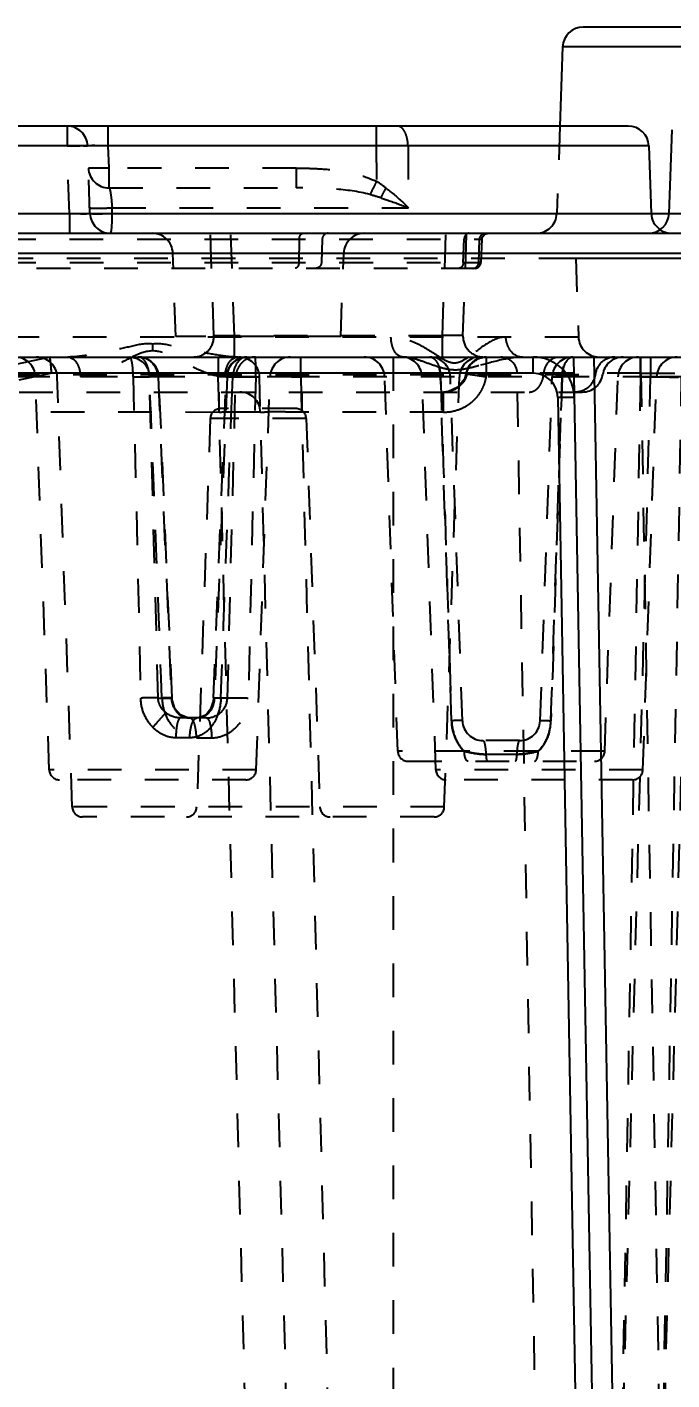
# Model space of a CAD drawing. Header units: millimetres. Extents: x -1265 to 1982, y -12197 to 1934.
# Drawn here: x 132.4 to 163.7, y -340.7 to -275.1 of the extents above; entities that cross this region are included whole.
import ezdxf

# ---------------------------------------------------------------- set-up
doc = ezdxf.new("R2010")
doc.units = ezdxf.units.MM
doc.header["$LTSCALE"] = 16.335
doc.header["$PDMODE"] = 3
doc.header["$PDSIZE"] = 0.3125
doc.linetypes.add('HIDDEN', pattern=[0.2, 0.1, -0.1])
doc.layers.get('0').update_dxf_attribs({"linetype": 'CONTINUOUS'})
doc.layers.get('Defpoints').update_dxf_attribs({"linetype": 'CONTINUOUS'})
doc.layers.add('DEFAULT_2', color=8, linetype='HIDDEN')
doc.styles.get("Standard").update_dxf_attribs({"font": 'txt', "width": 0.8})
doc.dimstyles.new('11', dxfattribs={"dimtxt": 8, "dimasz": 8, "dimexe": 0, "dimexo": 0, "dimgap": 0, "dimtad": 0, "dimdsep": 46, "dimtxsty": 'Standard', "dimcen": 0, "dimclrd": 4, "dimclre": 4, "dimclrt": 6, "dimazin": 0, "dimtp": 0.01, "dimtm": 0.01, "dimtfac": 1, "dimtofl": 0, "dimtmove": 0, "dimatfit": 3, "dimfxl": 0, "dimtolj": 1, "dimarcsym": 0})

# ---------------------------------------------------------------- blocks, each defined once
blk = doc.blocks.new('*D378')
at = {"color": 4, "lineweight": -2}
for p, q in [((158.225, -286.302), (209.296, -286.302)), ((209.296, -294.302), (209.296, -378.459)), ((209.296, -398.302), (209.296, -392.326)), ((158.225, -406.302), (209.296, -406.302))]:
    blk.add_line(p, q, dxfattribs=at)
at = {"color": 4}
for points in [[(207.963, -294.302), (210.63, -294.302), (209.296, -286.302)], [(207.963, -398.302), (210.63, -398.302), (209.296, -406.302)]]:
    blk.add_solid(points, dxfattribs=at)
at = {"layer": 'Defpoints', "color": 0}
for p in [(158.225, -286.302), (158.225, -406.302), (209.296, -406.302)]:
    blk.add_point(p, dxfattribs=at)
at = {"color": 6, "insert": (209.296, -385.393), "char_height": 8, "attachment_point": 5, "rotation": 90}
blk.add_mtext('\\A1;120', dxfattribs=at)

msp = doc.modelspace()

# ---------------------------------------------------------------- linework, layer by layer
at = {"color": 7, "linetype": 'Continuous'}
for p, q in [((169.369, -275.102), (159.394, -275.102)), ((158.393, -276.067), (158.26, -279.902)), ((169.336, -276.067), (158.393, -276.067)), ((161.57, -279.902), (115.484, -279.902)), ((163.554, -284.137), (163.695, -280.085)), ((162.571, -280.867), (114.483, -280.867)), ((162.571, -280.867), (162.686, -284.137)), ((103.362, -284.137), (179.301, -284.137)), ((-118.192, -285.102), (284.164, -285.102)), ((255.38, -286.076), (-112.194, -286.076)), ((-119.823, -291.102), (302.177, -291.102)), ((156.962, -291.888), (156.962, -291.102)), ((158.927, -291.102), (160.272, -368.137)), ((161.272, -368.137), (159.927, -291.102)), ((156.962, -291.888), (75.041, -291.888)), ((158.162, -293.067), (159.472, -368.137))]:
    msp.add_line(p, q, dxfattribs=at)
for centre, radius, start, end in [((159.393, -276.102), 1, 90, 178), ((161.572, -280.902), 1, 2, 90), ((162.554, -284.102), 1, 270, 358), ((163.685, -284.102), 1, 182, 234.59469), ((156.962, -293.102), 2, 6.06643, 89.99491), ((156.962, -293.088), 1.2, 0.99674, 89.99675)]:
    msp.add_arc(centre, radius, start, end, dxfattribs=at)
msp.add_open_spline([(158.961, -293.067), (158.961, -293.066), (158.954, -293.066), (158.945, -293.064), (158.925, -293.064), (158.886, -293.062), (158.819, -293.062), (158.719, -293.061), (158.595, -293.062), (158.407, -293.064), (158.26, -293.066), (158.162, -293.067)], degree=3, knots=[0, 0, 0, 0, 0.004999, 0.019229, 0.042669, 0.075191, 0.166913, 0.293241, 0.451112, 0.629887, 1, 1, 1, 1], dxfattribs=at)
at = {"layer": 'DEFAULT_2', "color": 8, "linetype": 'HIDDEN'}
for p, q in [((134.372, -279.902), (134.372, -280.867)), ((136.371, -280.867), (136.371, -279.902)), ((149.357, -279.902), (149.357, -280.867)), ((158.26, -279.902), (158.112, -284.137)), ((134.486, -284.137), (134.372, -280.867)), ((135.486, -284.137), (135.371, -280.867)), ((136.408, -281.937), (136.371, -280.867)), ((149.357, -280.867), (149.373, -282.583)), ((150.899, -280.867), (150.925, -283.867)), ((145.479, -281.937), (136.408, -281.937)), ((136.408, -282.902), (136.408, -281.937)), ((145.479, -281.937), (145.479, -282.902)), ((136.408, -282.902), (145.479, -282.902)), ((136.557, -283.867), (150.925, -283.867)), ((136.566, -284.137), (136.557, -283.867)), ((134.486, -284.137), (134.486, -285.102)), ((141.491, -290.067), (141.318, -285.102)), ((142.49, -290.067), (142.317, -285.102)), ((152.564, -290.067), (152.737, -285.102)), ((153.563, -290.067), (153.737, -285.102)), ((39.756, -285.392), (154.48, -285.39)), ((145.631, -285.392), (145.608, -286.513)), ((146.741, -285.392), (146.703, -286.513)), ((153.577, -286.513), (153.62, -285.392)), ((154.327, -286.513), (154.371, -285.392)), ((154.371, -285.392), (154.48, -285.39)), ((154.48, -285.39), (154.436, -286.514)), ((39.759, -286.513), (154.327, -286.513)), ((118.028, -286.302), (159.026, -286.302)), ((139.642, -290.102), (139.501, -286.067)), ((147.642, -290.102), (147.783, -286.067)), ((153.577, -286.513), (154.436, -286.514)), ((154.436, -286.514), (154.327, -286.513)), ((159.027, -286.302), (159.161, -290.137)), ((154.136, -286.802), (-93.271, -286.802)), ((159.161, -290.137), (117.893, -290.137)), ((138.527, -290.805), (138.527, -290.471)), ((147.641, -290.102), (139.644, -290.102)), ((152.564, -290.067), (142.49, -290.067)), ((142.49, -291.102), (142.49, -290.067)), ((152.564, -291.102), (152.564, -290.067)), ((133.548, -291.102), (126.576, -292.584)), ((141.703, -291.102), (141.703, -292.085)), ((145.702, -292.076), (145.702, -291.102)), ((150.177, -291.102), (150.177, -370.102)), ((154.689, -291.102), (154.689, -292.076)), ((162.161, -292.076), (162.161, -291.102)), ((162.19, -291.888), (162.19, -291.102)), ((162.652, -291.102), (162.652, -292.076)), ((133.632, -291.888), (126.742, -293.352)), ((157.548, -369.611), (156.191, -291.888)), ((162.19, -291.888), (213.664, -291.888)), ((162.19, -291.888), (163.547, -369.611)), ((162.948, -292.067), (65.232, -292.067)), ((128.136, -291.952), (160.335, -291.952)), ((133.51, -311.12), (132.845, -292.067)), ((134.625, -312.92), (133.897, -292.067)), ((137.579, -292.067), (137.946, -307.637)), ((138.79, -307.637), (138.369, -292.067)), ((138.784, -292.067), (138.826, -292.061)), ((138.784, -292.067), (139.425, -307.637)), ((139.467, -307.631), (138.826, -292.061)), ((141.472, -307.632), (142.093, -292.063)), ((142.135, -292.067), (141.514, -307.637)), ((143.707, -368.607), (141.703, -292.085)), ((142.135, -292.067), (142.093, -292.063)), ((142.149, -307.637), (142.55, -292.067)), ((142.352, -293.622), (142.41, -292.067)), ((143.519, -292.067), (143.159, -307.637)), ((143.544, -311.12), (144.209, -292.067)), ((145.707, -368.61), (143.703, -292.076)), ((145.702, -292.076), (147.706, -368.61)), ((150.403, -310.22), (149.769, -292.067)), ((152.249, -311.12), (151.583, -292.067)), ((152.659, -312.92), (153.387, -292.067)), ((153.535, -308.737), (152.953, -292.067)), ((157.304, -308.737), (157.886, -292.067)), ((158.333, -293.047), (158.365, -292.067)), ((160.436, -310.22), (161.07, -292.067)), ((160.648, -368.61), (162.652, -292.076)), ((162.161, -292.076), (160.825, -368.61)), ((162.282, -311.12), (162.948, -292.067)), ((162.648, -368.61), (164.652, -292.076)), ((162.824, -368.607), (164.16, -292.085)), ((128.782, -292.802), (159.346, -292.802)), ((141.748, -293.785), (141.748, -292.802)), ((145.746, -292.802), (145.746, -293.776)), ((152.624, -293.776), (152.624, -292.802)), ((141.748, -293.785), (128.219, -293.767)), ((145.468, -293.602), (141.816, -293.602)), ((152.624, -293.776), (145.746, -293.776)), ((141.317, -294.085), (140.659, -312.92)), ((145.968, -294.085), (141.317, -294.085)), ((145.968, -294.085), (146.625, -312.92)), ((152.912, -305.67), (153.011, -308.737)), ((138.79, -307.637), (139.425, -307.637)), ((139.425, -307.637), (139.467, -307.631)), ((139.467, -307.631), (139.467, -307.631)), ((141.514, -307.637), (141.472, -307.632)), ((142.149, -307.637), (141.514, -307.637)), ((141.13, -308.602), (139.867, -308.602)), ((140.323, -309.567), (139.646, -309.567)), ((140.647, -309.567), (141.378, -309.567)), ((160.436, -310.22), (150.403, -310.22)), ((156.304, -309.702), (154.535, -309.702)), ((150.904, -310.702), (159.935, -310.702)), ((156.165, -310.369), (154.674, -310.369)), ((143.544, -311.12), (133.51, -311.12)), ((162.282, -311.12), (152.249, -311.12)), ((143.044, -311.602), (134.01, -311.602)), ((161.783, -311.602), (152.748, -311.602)), ((152.659, -312.92), (134.625, -312.92)), ((152.159, -313.402), (135.125, -313.402))]:
    msp.add_line(p, q, dxfattribs=at)
for points in [[(154.48, -285.39), (154.511, -285.269), (154.622, -285.147), (154.78, -285.102)], [(153.702, -291.94), (153.629, -292.18), (153.315, -292.571), (152.825, -292.785), (152.622, -292.802)], [(140.323, -308.602), (140.234, -308.597), (139.871, -308.456), (139.603, -308.142), (139.474, -307.725), (139.467, -307.631)], [(141.472, -307.632), (141.456, -307.792), (141.334, -308.17), (141.116, -308.446), (140.829, -308.586), (140.676, -308.602)]]:
    msp.add_lwpolyline(points, dxfattribs=at)
for centre, radius, start, end in [((134.372, -280.902), 1, 2, 90), ((150.128, -498.018), 217.153, 89.79648, 90.20353), ((136.408, -281.902), 1, 182, 270), ((144.671, -289.657), 8.494, 52.67446, 56.38979), ((144.606, -298.891), 16.284, 72.22757, 74.16552), ((136.485, -284.102), 1, 182, 270), ((157.112, -284.102), 1, 270, 358), ((138.502, -286.102), 1, 2, 90), ((148.782, -286.102), 1, 90, 178), ((163.685, -284.102), 1, 234.59469, 270), ((154.136, -286.502), 0.3, 270, 357.76439), ((140.492, -290.102), 1, 270, 2), ((154.563, -290.102), 1, 178, 270), ((160.16, -290.102), 1, 182, 270), ((131.846, -292.102), 1, 2, 90), ((132.898, -292.102), 1, 2, 90), ((-36.34, -309.667), 170.9, 5.97141, 6.23644), ((137.827, -292.102), 1, 2.3238, 90.02508), ((143.092, -292.102), 1, 90.0028, 177.72465), ((142.703, -292.102), 1, 1.5, 90), ((145.209, -292.102), 1, 90, 178), ((148.769, -292.102), 1, 2, 90), ((150.584, -292.102), 1, 2, 90), ((151.954, -292.102), 1, 2, 90), ((154.387, -292.102), 1, 90, 178), ((154.688, -292.102), 1, 89.98573, 170.66144), ((154.689, -292.032), 0.93, 90.00246, 95.80486), ((155.391, -291.902), 0.8, 1, 90), ((158.885, -292.102), 1, 90, 178), ((161.323, -292.102), 1, 90, 171.37308), ((162.07, -292.102), 1, 90, 178), ((163.947, -292.102), 1, 90, 178), ((152.728, -291.746), 1.989, 327.6752, 337.93925), ((152.753, -291.755), 1.962, 337.90596, 350.57353), ((159.346, -291.802), 1, 270, 351.37308), ((163.418, -436.082), 144.012, 90.18662, 90.50012), ((163.254, -384.318), 92.247, 89.80059, 90.18932), ((142.748, -293.802), 1, 1.5, 90), ((152.668, -291.698), 2.065, 309.90191, 317.12705), ((152.694, -291.722), 2.031, 317.11594, 327.61595), ((156.962, -293.102), 2, 0.9949, 6.06643), ((141.816, -294.102), 0.5, 90, 178), ((144.522, -504.586), 210.819, 90.54614, 90.7541), ((143.718, -415.144), 121.374, 90.26279, 90.569), ((144.319, -331.594), 37.829, 89.97958, 90.30105), ((144.302, -374.598), 80.833, 89.51824, 89.97856), ((143.894, -434.631), 140.867, 89.24667, 89.5577), ((145.468, -294.102), 0.5, 2, 90), ((152.624, -291.617), 2.158, 270.03389, 289.18387), ((152.633, -291.647), 2.127, 289.22353, 301.75562), ((152.65, -291.676), 2.094, 301.76652, 309.88123), ((155.385, -308.661), 2.376, 181.82833, 183.70046), ((154.535, -308.702), 1, 182, 270), ((156.304, -308.702), 1, 270, 358), ((155.457, -308.662), 2.372, 344.88566, 358.18482), ((150.902, -310.202), 0.5, 182, 270), ((159.937, -310.202), 0.5, 270, 358), ((134.01, -311.102), 0.5, 182, 270), ((143.044, -311.102), 0.5, 270, 358), ((152.748, -311.102), 0.5, 182, 270), ((161.783, -311.102), 0.5, 270, 358), ((135.125, -312.902), 0.5, 182, 270), ((140.159, -312.902), 0.5, 270, 358), ((147.125, -312.902), 0.5, 182, 270), ((152.159, -312.902), 0.5, 270, 358)]:
    msp.add_arc(centre, radius, start, end, dxfattribs=at)
for points, knots in [([(150.899, -280.867), (150.897, -280.743), (150.87, -280.507), (150.766, -280.197), (150.609, -279.972), (150.454, -279.902), (150.385, -279.902)], [0, 0, 0, 0, 0.317445, 0.599873, 0.825093, 1, 1, 1, 1]), ([(134.372, -280.867), (134.499, -280.863), (134.684, -280.858), (134.92, -280.854), (135.069, -280.853), (135.192, -280.853), (135.282, -280.856), (135.34, -280.859), (135.362, -280.863), (135.371, -280.865), (135.371, -280.867)], [0, 0, 0, 0, 0.381437, 0.554577, 0.705803, 0.829922, 0.922086, 0.979184, 0.994056, 1, 1, 1, 1]), ([(136.371, -280.867), (136.243, -280.863), (136.058, -280.858), (135.822, -280.854), (135.673, -280.853), (135.55, -280.853), (135.461, -280.856), (135.403, -280.859), (135.381, -280.863), (135.371, -280.865), (135.371, -280.867)], [0, 0, 0, 0, 0.382435, 0.55536, 0.706692, 0.830071, 0.92187, 0.979197, 0.994137, 1, 1, 1, 1]), ([(136.408, -281.937), (136.281, -281.942), (136.096, -281.947), (135.86, -281.951), (135.711, -281.952), (135.588, -281.951), (135.498, -281.949), (135.44, -281.945), (135.418, -281.941), (135.409, -281.939), (135.409, -281.937)], [0, 0, 0, 0, 0.381433, 0.554569, 0.705793, 0.829912, 0.922077, 0.979181, 0.994055, 1, 1, 1, 1]), ([(145.479, -281.937), (145.811, -281.941), (146.473, -281.957), (147.465, -282.035), (148.445, -282.219), (149.07, -282.45), (149.373, -282.583)], [0, 0, 0, 0, 0.249982, 0.500051, 0.749952, 1, 1, 1, 1]), ([(149.373, -282.583), (149.344, -282.642), (149.237, -282.857), (149.129, -283.071), (149.049, -283.225)], [0, 0, 0, 0, 0.27738, 1, 1, 1, 1]), ([(136.408, -282.902), (136.417, -282.902), (136.434, -282.933), (136.449, -282.984), (136.47, -283.074), (136.498, -283.245), (136.529, -283.514), (136.548, -283.743), (136.557, -283.867)], [0, 0, 0, 0, 0.026772, 0.08588, 0.177608, 0.299776, 0.620069, 1, 1, 1, 1]), ([(149.049, -283.225), (148.488, -283.066), (147.288, -282.931), (146.093, -282.902), (145.479, -282.902)], [0, 0, 0, 0, 0.487181, 1, 1, 1, 1]), ([(149.822, -282.902), (149.798, -282.945), (149.712, -283.103), (149.631, -283.264), (149.576, -283.384)], [0, 0, 0, 0, 0.269055, 1, 1, 1, 1]), ([(149.576, -283.384), (149.694, -283.422), (150.147, -283.572), (150.595, -283.738), (150.925, -283.867)], [0, 0, 0, 0, 0.258032, 1, 1, 1, 1]), ([(149.822, -282.902), (149.921, -282.978), (150.304, -283.281), (150.667, -283.61), (150.925, -283.867)], [0, 0, 0, 0, 0.255007, 1, 1, 1, 1]), ([(135.476, -283.867), (135.476, -283.874), (135.515, -283.873), (135.563, -283.882), (135.672, -283.882), (135.809, -283.885), (135.981, -283.883), (136.233, -283.878), (136.427, -283.872), (136.557, -283.867)], [0, 0, 0, 0, 0.018123, 0.072613, 0.167545, 0.299351, 0.461187, 0.640476, 1, 1, 1, 1]), ([(134.486, -284.137), (134.614, -284.142), (134.799, -284.147), (135.035, -284.151), (135.184, -284.152), (135.307, -284.151), (135.396, -284.149), (135.454, -284.145), (135.476, -284.142), (135.486, -284.139), (135.486, -284.137)], [0, 0, 0, 0, 0.382435, 0.55536, 0.706692, 0.830071, 0.92187, 0.979197, 0.994137, 1, 1, 1, 1]), ([(135.486, -284.137), (135.486, -284.139), (135.495, -284.142), (135.51, -284.145), (135.537, -284.147), (135.591, -284.151), (135.683, -284.153), (135.817, -284.154), (135.98, -284.153), (136.233, -284.148), (136.431, -284.142), (136.566, -284.137)], [0, 0, 0, 0, 0.006107, 0.021234, 0.045739, 0.079514, 0.173593, 0.299332, 0.451668, 0.62432, 1, 1, 1, 1]), ([(136.485, -285.102), (136.493, -285.102), (136.506, -285.07), (136.518, -285.021), (136.531, -284.93), (136.543, -284.813), (136.552, -284.669), (136.563, -284.441), (136.566, -284.261), (136.566, -284.137)], [0, 0, 0, 0, 0.024745, 0.082623, 0.174315, 0.297294, 0.447142, 0.619031, 1, 1, 1, 1]), ([(145.631, -285.392), (145.633, -285.321), (145.652, -285.198), (145.761, -285.102), (145.811, -285.102)], [0, 0, 0, 0, 0.585139, 1, 1, 1, 1]), ([(147.03, -285.102), (146.957, -285.102), (146.805, -285.166), (146.744, -285.317), (146.741, -285.392)], [0, 0, 0, 0, 0.493564, 1, 1, 1, 1]), ([(153.834, -285.102), (153.777, -285.102), (153.686, -285.163), (153.634, -285.283), (153.621, -285.355), (153.62, -285.392)], [0, 0, 0, 0, 0.43972, 0.718003, 1, 1, 1, 1]), ([(154.515, -285.143), (154.526, -285.137), (154.571, -285.114), (154.623, -285.102), (154.66, -285.102)], [0, 0, 0, 0, 0.262236, 1, 1, 1, 1]), ([(145.608, -286.513), (145.607, -286.583), (145.587, -286.706), (145.478, -286.802), (145.428, -286.802)], [0, 0, 0, 0, 0.585139, 1, 1, 1, 1]), ([(146.703, -286.513), (146.701, -286.587), (146.639, -286.739), (146.487, -286.802), (146.415, -286.802)], [0, 0, 0, 0, 0.506436, 1, 1, 1, 1]), ([(153.577, -286.513), (153.575, -286.584), (153.544, -286.718), (153.42, -286.802), (153.363, -286.802)], [0, 0, 0, 0, 0.557535, 1, 1, 1, 1]), ([(154.038, -286.802), (154.086, -286.802), (154.185, -286.776), (154.258, -286.704), (154.283, -286.662)], [0, 0, 0, 0, 0.49604, 1, 1, 1, 1]), ([(138.527, -290.471), (138.179, -290.422), (137.473, -290.592), (136.456, -290.815), (135.434, -291.011), (134.749, -291.102), (134.41, -291.102)], [0, 0, 0, 0, 0.252819, 0.505299, 0.755624, 1, 1, 1, 1]), ([(142.645, -291.102), (142.305, -291.102), (141.62, -291.011), (140.598, -290.815), (139.581, -290.592), (138.875, -290.422), (138.527, -290.471)], [0, 0, 0, 0, 0.244375, 0.494701, 0.747181, 1, 1, 1, 1]), ([(141.491, -290.067), (141.491, -290.065), (141.5, -290.063), (141.522, -290.059), (141.581, -290.056), (141.67, -290.053), (141.793, -290.053), (141.942, -290.054), (142.178, -290.058), (142.363, -290.063), (142.49, -290.067)], [0, 0, 0, 0, 0.005863, 0.020803, 0.07813, 0.169929, 0.293308, 0.44464, 0.617565, 1, 1, 1, 1]), ([(152.42, -291.104), (152.245, -290.995), (151.897, -290.762), (151.158, -290.336), (150.51, -290.137), (150.074, -290.137)], [0, 0, 0, 0, 0.24088, 0.489485, 1, 1, 1, 1]), ([(150.633, -291.102), (150.473, -291.102), (150.278, -290.915), (150.169, -290.668), (150.1, -290.439), (150.076, -290.258), (150.074, -290.137)], [0, 0, 0, 0, 0.402729, 0.543427, 0.694855, 1, 1, 1, 1]), ([(153.563, -290.067), (153.563, -290.065), (153.554, -290.063), (153.532, -290.059), (153.474, -290.056), (153.385, -290.053), (153.262, -290.053), (153.113, -290.054), (152.877, -290.058), (152.691, -290.063), (152.564, -290.067)], [0, 0, 0, 0, 0.005863, 0.020803, 0.07813, 0.169929, 0.293308, 0.44464, 0.617565, 1, 1, 1, 1]), ([(155.628, -290.137), (155.304, -290.137), (154.641, -290.452), (154.126, -290.893), (153.829, -291.104)], [0, 0, 0, 0, 0.470102, 1, 1, 1, 1]), ([(155.628, -290.137), (155.631, -290.259), (155.682, -290.505), (155.897, -290.918), (156.243, -291.102), (156.456, -291.102)], [0, 0, 0, 0, 0.265955, 0.535748, 1, 1, 1, 1]), ([(134.41, -291.102), (134.58, -291.102), (134.796, -291.28), (134.921, -291.536), (134.996, -291.764), (135.023, -291.946), (135.026, -292.067)], [0, 0, 0, 0, 0.416712, 0.555645, 0.703728, 1, 1, 1, 1]), ([(138.527, -290.805), (138.209, -290.805), (137.585, -291.054), (136.752, -291.512), (135.912, -291.911), (135.314, -292.067), (135.026, -292.067)], [0, 0, 0, 0, 0.255175, 0.516406, 0.768581, 1, 1, 1, 1]), ([(137.412, -291.102), (137.574, -291.102), (137.907, -291.193), (138.147, -291.439), (138.23, -291.582)], [0, 0, 0, 0, 0.495379, 1, 1, 1, 1]), ([(137.494, -291.231), (137.485, -291.198), (137.474, -291.148), (137.431, -291.102), (137.412, -291.102)], [0, 0, 0, 0, 0.646869, 1, 1, 1, 1]), ([(137.579, -292.067), (137.575, -291.905), (137.567, -291.625), (137.526, -291.345), (137.494, -291.231)], [0, 0, 0, 0, 0.576297, 1, 1, 1, 1]), ([(138.368, -292.067), (138.365, -291.943), (138.34, -291.732), (138.251, -291.46), (138.138, -291.267), (137.995, -291.137), (137.88, -291.102), (137.827, -291.102)], [0, 0, 0, 0, 0.312462, 0.52702, 0.712581, 0.867447, 1, 1, 1, 1]), ([(138.784, -292.067), (138.78, -291.941), (138.724, -291.688), (138.511, -291.367), (138.197, -291.153), (137.949, -291.102), (137.827, -291.102)], [0, 0, 0, 0, 0.25472, 0.50698, 0.755156, 1, 1, 1, 1]), ([(142.029, -292.067), (141.74, -292.067), (141.142, -291.911), (140.302, -291.512), (139.469, -291.054), (138.846, -290.805), (138.527, -290.805)], [0, 0, 0, 0, 0.231419, 0.483594, 0.744825, 1, 1, 1, 1]), ([(142.029, -292.067), (142.031, -291.946), (142.058, -291.764), (142.134, -291.536), (142.258, -291.28), (142.474, -291.102), (142.645, -291.102)], [0, 0, 0, 0, 0.296272, 0.444355, 0.583288, 1, 1, 1, 1]), ([(142.135, -292.067), (142.139, -291.941), (142.195, -291.688), (142.408, -291.367), (142.722, -291.153), (142.97, -291.102), (143.092, -291.102)], [0, 0, 0, 0, 0.254723, 0.506984, 0.755157, 1, 1, 1, 1]), ([(142.927, -291.132), (142.883, -291.148), (142.697, -291.247), (142.57, -291.433), (142.508, -291.583)], [0, 0, 0, 0, 0.224517, 1, 1, 1, 1]), ([(143.507, -291.102), (143.385, -291.102), (143.137, -291.153), (142.822, -291.367), (142.61, -291.688), (142.554, -291.941), (142.55, -292.067)], [0, 0, 0, 0, 0.244843, 0.493016, 0.745277, 1, 1, 1, 1]), ([(143.519, -292.067), (143.52, -291.943), (143.519, -291.764), (143.517, -291.536), (143.516, -291.391), (143.515, -291.274), (143.511, -291.193), (143.509, -291.147), (143.506, -291.122), (143.508, -291.112), (143.505, -291.102), (143.507, -291.102)], [0, 0, 0, 0, 0.384704, 0.558137, 0.709126, 0.83271, 0.924266, 0.957021, 0.980738, 0.995143, 1, 1, 1, 1]), ([(152.212, -291.533), (152, -291.462), (151.593, -291.309), (151.177, -291.175), (150.969, -291.136)], [0, 0, 0, 0, 0.513048, 1, 1, 1, 1]), ([(151.954, -291.102), (151.988, -291.102), (152.06, -291.115), (152.177, -291.186), (152.292, -291.327), (152.433, -291.621), (152.467, -291.885), (152.475, -292.067)], [0, 0, 0, 0, 0.087866, 0.179612, 0.341958, 0.538614, 1, 1, 1, 1]), ([(152.209, -291.231), (152.197, -291.218), (152.152, -291.172), (152.096, -291.135), (152.052, -291.119)], [0, 0, 0, 0, 0.271868, 1, 1, 1, 1]), ([(153.034, -291.389), (152.982, -291.38), (152.763, -291.317), (152.568, -291.196), (152.42, -291.104)], [0, 0, 0, 0, 0.231235, 1, 1, 1, 1]), ([(153.829, -291.104), (153.707, -291.191), (153.522, -291.315), (153.243, -291.404), (153.102, -291.401), (153.034, -291.389)], [0, 0, 0, 0, 0.520005, 0.76201, 1, 1, 1, 1]), ([(153.736, -291.952), (153.767, -291.74), (153.968, -291.326), (154.386, -291.128), (154.595, -291.107)], [0, 0, 0, 0, 0.505683, 1, 1, 1, 1]), ([(155.998, -291.136), (155.856, -291.155), (155.292, -291.256), (154.741, -291.414), (154.328, -291.526)], [0, 0, 0, 0, 0.251729, 1, 1, 1, 1]), ([(157.845, -291.217), (157.87, -291.199), (157.97, -291.135), (158.09, -291.102), (158.177, -291.102)], [0, 0, 0, 0, 0.262853, 1, 1, 1, 1]), ([(158.364, -292.067), (158.37, -291.943), (158.396, -291.591), (158.632, -291.102), (158.885, -291.102)], [0, 0, 0, 0, 0.329724, 1, 1, 1, 1]), ([(160.924, -291.102), (160.7, -291.102), (160.231, -291.282), (160.005, -291.725), (159.971, -291.952)], [0, 0, 0, 0, 0.493864, 1, 1, 1, 1]), ([(142.508, -291.583), (142.493, -291.62), (142.439, -291.776), (142.414, -291.942), (142.409, -292.067)], [0, 0, 0, 0, 0.242831, 1, 1, 1, 1]), ([(152.693, -291.673), (152.652, -291.664), (152.489, -291.624), (152.33, -291.573), (152.212, -291.533)], [0, 0, 0, 0, 0.254189, 1, 1, 1, 1]), ([(152.475, -292.067), (152.473, -292.025), (152.462, -291.862), (152.435, -291.699), (152.399, -291.584)], [0, 0, 0, 0, 0.257575, 1, 1, 1, 1]), ([(153.215, -291.733), (153.17, -291.734), (152.995, -291.729), (152.821, -291.701), (152.693, -291.673)], [0, 0, 0, 0, 0.254459, 1, 1, 1, 1]), ([(154.328, -291.526), (154.257, -291.545), (153.983, -291.619), (153.704, -291.685), (153.495, -291.713)], [0, 0, 0, 0, 0.257054, 1, 1, 1, 1]), ([(162.19, -291.888), (161.8, -291.887), (161.035, -291.886), (159.924, -291.884), (158.9, -291.883), (158.119, -291.882), (157.567, -291.882), (157.218, -291.883), (156.916, -291.883), (156.665, -291.884), (156.489, -291.884), (156.376, -291.885), (156.311, -291.885), (156.262, -291.887), (156.223, -291.885), (156.206, -291.89), (156.191, -291.886), (156.191, -291.888)], [0, 0, 0, 0, 0.195092, 0.3827, 0.555558, 0.707136, 0.773007, 0.831443, 0.881916, 0.923896, 0.956914, 0.969982, 0.980726, 0.989122, 0.995148, 0.998781, 1, 1, 1, 1]), ([(157.472, -291.952), (157.476, -291.914), (157.498, -291.767), (157.545, -291.623), (157.595, -291.524)], [0, 0, 0, 0, 0.256299, 1, 1, 1, 1]), ([(157.595, -291.524), (157.607, -291.5), (157.656, -291.411), (157.72, -291.329), (157.775, -291.276)], [0, 0, 0, 0, 0.261438, 1, 1, 1, 1]), ([(137.579, -292.067), (137.744, -292.064), (138.007, -292.061), (138.271, -292.06), (138.37, -292.067)], [0, 0, 0, 0, 0.625257, 1, 1, 1, 1]), ([(138.826, -292.061), (138.826, -292.059), (138.81, -292.061), (138.792, -292.057), (138.751, -292.059), (138.699, -292.059), (138.633, -292.06), (138.521, -292.063), (138.431, -292.065), (138.367, -292.067)], [0, 0, 0, 0, 0.017354, 0.068181, 0.151792, 0.266917, 0.412212, 0.585208, 1, 1, 1, 1]), ([(143.703, -292.076), (143.703, -292.073), (143.682, -292.077), (143.661, -292.071), (143.609, -292.073), (143.545, -292.071), (143.461, -292.071), (143.316, -292.071), (143.099, -292.071), (142.8, -292.073), (142.458, -292.076), (142.088, -292.08), (141.833, -292.083), (141.703, -292.085)], [0, 0, 0, 0, 0.004932, 0.019386, 0.04322, 0.076259, 0.118263, 0.168752, 0.29302, 0.444464, 0.617387, 0.805347, 1, 1, 1, 1]), ([(142.093, -292.063), (142.093, -292.061), (142.104, -292.063), (142.116, -292.06), (142.144, -292.062), (142.197, -292.061), (142.288, -292.064), (142.365, -292.066), (142.41, -292.067)], [0, 0, 0, 0, 0.016941, 0.066581, 0.14841, 0.261669, 0.578117, 1, 1, 1, 1]), ([(143.519, -292.067), (143.318, -292.062), (142.995, -292.059), (142.671, -292.056), (142.549, -292.067)], [0, 0, 0, 0, 0.622149, 1, 1, 1, 1]), ([(145.702, -292.076), (145.572, -292.074), (145.317, -292.071), (144.947, -292.068), (144.605, -292.066), (144.307, -292.065), (144.09, -292.065), (143.946, -292.067), (143.862, -292.068), (143.798, -292.07), (143.746, -292.069), (143.724, -292.075), (143.703, -292.073), (143.703, -292.076)], [0, 0, 0, 0, 0.195005, 0.382567, 0.555632, 0.707143, 0.83072, 0.880844, 0.922693, 0.955893, 0.980074, 0.994873, 1, 1, 1, 1]), ([(152.954, -292.067), (152.953, -292.064), (152.937, -292.066), (152.917, -292.062), (152.874, -292.063), (152.821, -292.062), (152.751, -292.063), (152.634, -292.064), (152.54, -292.066), (152.474, -292.067)], [0, 0, 0, 0, 0.018133, 0.06935, 0.153243, 0.268641, 0.41359, 0.585993, 1, 1, 1, 1]), ([(153.736, -291.952), (153.692, -292.191), (153.388, -292.649), (152.877, -292.802), (152.624, -292.802)], [0, 0, 0, 0, 0.490308, 1, 1, 1, 1]), ([(154.688, -292.076), (154.571, -292.057), (154.396, -292.029), (154.169, -291.994), (154.016, -291.972), (153.889, -291.955), (153.802, -291.945), (153.752, -291.94), (153.725, -291.938), (153.713, -291.938), (153.702, -291.938), (153.702, -291.94)], [0, 0, 0, 0, 0.357255, 0.533533, 0.692001, 0.821975, 0.918718, 0.953615, 0.978997, 0.994497, 1, 1, 1, 1]), ([(153.702, -291.94), (153.702, -291.943), (153.719, -291.946), (153.728, -291.95), (153.736, -291.952)], [0, 0, 0, 0, 0.283763, 1, 1, 1, 1]), ([(156.767, -292.802), (156.852, -292.802), (157.033, -292.754), (157.253, -292.562), (157.408, -292.283), (157.459, -292.066), (157.472, -291.952)], [0, 0, 0, 0, 0.213202, 0.448231, 0.712993, 1, 1, 1, 1]), ([(157.885, -292.067), (157.886, -292.064), (157.902, -292.066), (157.921, -292.062), (157.964, -292.063), (158.018, -292.062), (158.088, -292.063), (158.205, -292.064), (158.298, -292.066), (158.365, -292.067)], [0, 0, 0, 0, 0.018133, 0.06935, 0.153243, 0.268641, 0.41359, 0.585993, 1, 1, 1, 1]), ([(159.971, -291.952), (159.938, -292.18), (159.712, -292.623), (159.243, -292.802), (159.019, -292.802)], [0, 0, 0, 0, 0.505854, 1, 1, 1, 1]), ([(164.652, -292.076), (164.652, -292.073), (164.631, -292.075), (164.609, -292.069), (164.557, -292.07), (164.492, -292.068), (164.408, -292.067), (164.265, -292.065), (164.048, -292.065), (163.749, -292.066), (163.408, -292.068), (163.037, -292.071), (162.782, -292.074), (162.652, -292.076)], [0, 0, 0, 0, 0.005127, 0.019926, 0.044107, 0.077307, 0.119156, 0.16928, 0.292857, 0.444367, 0.617431, 0.804994, 1, 1, 1, 1]), ([(163.575, -292.071), (163.618, -292.072), (163.762, -292.072), (163.906, -292.074), (164.006, -292.076)], [0, 0, 0, 0, 0.304134, 1, 1, 1, 1]), ([(143.747, -293.776), (143.747, -293.773), (143.727, -293.777), (143.705, -293.771), (143.654, -293.773), (143.589, -293.771), (143.505, -293.771), (143.361, -293.771), (143.244, -293.771), (143.161, -293.771)], [0, 0, 0, 0, 0.01683, 0.066159, 0.147499, 0.260252, 0.4036, 0.575904, 1, 1, 1, 1]), ([(143.747, -293.776), (143.747, -293.773), (143.768, -293.775), (143.79, -293.769), (143.842, -293.77), (143.879, -293.768), (143.901, -293.768)], [0, 0, 0, 0, 0.066321, 0.257747, 0.570537, 1, 1, 1, 1]), ([(143.901, -293.768), (143.917, -293.768), (143.99, -293.767), (144.063, -293.766), (144.12, -293.766)], [0, 0, 0, 0, 0.211902, 1, 1, 1, 1]), ([(138.79, -307.637), (138.687, -307.629), (138.405, -307.631), (138.124, -307.633), (137.946, -307.637)], [0, 0, 0, 0, 0.367395, 1, 1, 1, 1]), ([(138.527, -309.06), (138.346, -308.873), (138.057, -308.421), (137.952, -307.898), (137.946, -307.637)], [0, 0, 0, 0, 0.49986, 1, 1, 1, 1]), ([(139.466, -307.631), (139.465, -307.628), (139.449, -307.63), (139.429, -307.626), (139.385, -307.628), (139.328, -307.628), (139.255, -307.63), (139.135, -307.632), (139.04, -307.635), (138.974, -307.637)], [0, 0, 0, 0, 0.01686, 0.066242, 0.150723, 0.270379, 0.420478, 0.595679, 1, 1, 1, 1]), ([(138.975, -307.637), (138.984, -307.879), (139.072, -308.358), (139.414, -308.993), (139.957, -309.454), (140.42, -309.567), (140.647, -309.567)], [0, 0, 0, 0, 0.258883, 0.511962, 0.757213, 1, 1, 1, 1]), ([(139.425, -307.637), (139.433, -307.808), (139.517, -308.145), (139.757, -308.405), (139.899, -308.488)], [0, 0, 0, 0, 0.51112, 1, 1, 1, 1]), ([(141.514, -307.637), (141.509, -307.76), (141.467, -308.001), (141.303, -308.322), (141.027, -308.55), (140.793, -308.602), (140.677, -308.602)], [0, 0, 0, 0, 0.262405, 0.512181, 0.752553, 1, 1, 1, 1]), ([(141.13, -308.602), (141.386, -308.602), (141.906, -308.397), (142.145, -307.885), (142.149, -307.637)], [0, 0, 0, 0, 0.507404, 1, 1, 1, 1]), ([(141.378, -309.567), (141.615, -309.567), (142.097, -309.452), (142.679, -309), (143.059, -308.366), (143.153, -307.879), (143.159, -307.637)], [0, 0, 0, 0, 0.246242, 0.496082, 0.747775, 1, 1, 1, 1]), ([(141.473, -307.632), (141.473, -307.63), (141.484, -307.632), (141.498, -307.629), (141.529, -307.631), (141.569, -307.63), (141.621, -307.632), (141.709, -307.634), (141.78, -307.636), (141.829, -307.637)], [0, 0, 0, 0, 0.01569, 0.063236, 0.14511, 0.261025, 0.407804, 0.582115, 1, 1, 1, 1]), ([(142.149, -307.637), (142.273, -307.625), (142.61, -307.629), (142.947, -307.631), (143.159, -307.637)], [0, 0, 0, 0, 0.368802, 1, 1, 1, 1]), ([(139.164, -308.349), (139.13, -308.321), (139.003, -308.207), (138.904, -308.061), (138.856, -307.943)], [0, 0, 0, 0, 0.256599, 1, 1, 1, 1]), ([(139.164, -308.349), (139.136, -308.375), (139.06, -308.458), (138.845, -308.692), (138.662, -308.904), (138.527, -309.06)], [0, 0, 0, 0, 0.122215, 0.351595, 1, 1, 1, 1]), ([(139.761, -308.727), (139.752, -308.749), (139.713, -308.861), (139.693, -308.978), (139.68, -309.072)], [0, 0, 0, 0, 0.199983, 1, 1, 1, 1]), ([(139.867, -308.602), (139.846, -308.602), (139.797, -308.644), (139.775, -308.694), (139.761, -308.727)], [0, 0, 0, 0, 0.36468, 1, 1, 1, 1]), ([(139.899, -308.488), (139.993, -308.542), (140.136, -308.592), (140.282, -308.602), (140.32, -308.602)], [0, 0, 0, 0, 0.74516, 1, 1, 1, 1]), ([(140.647, -309.567), (140.646, -309.447), (140.629, -309.216), (140.566, -308.91), (140.476, -308.695), (140.366, -308.602), (140.32, -308.602)], [0, 0, 0, 0, 0.338265, 0.649302, 0.869997, 1, 1, 1, 1]), ([(140.323, -309.567), (140.325, -309.411), (140.354, -309.128), (140.432, -308.847), (140.5, -308.739)], [0, 0, 0, 0, 0.551167, 1, 1, 1, 1]), ([(140.5, -308.739), (140.513, -308.718), (140.556, -308.658), (140.625, -308.603), (140.676, -308.602)], [0, 0, 0, 0, 0.321901, 1, 1, 1, 1]), ([(141.13, -308.602), (141.169, -308.602), (141.254, -308.708), (141.348, -309.022), (141.376, -309.338), (141.378, -309.567)], [0, 0, 0, 0, 0.111788, 0.330316, 1, 1, 1, 1]), ([(141.69, -308.409), (141.67, -308.468), (141.582, -308.698), (141.455, -308.914), (141.339, -309.056)], [0, 0, 0, 0, 0.255445, 1, 1, 1, 1]), ([(153.535, -308.737), (153.532, -308.734), (153.517, -308.735), (153.49, -308.732), (153.446, -308.732), (153.355, -308.731), (153.208, -308.733), (153.081, -308.735), (153.011, -308.737)], [0, 0, 0, 0, 0.022458, 0.075228, 0.1592, 0.275089, 0.595672, 1, 1, 1, 1]), ([(153.535, -308.737), (153.535, -308.734), (153.518, -308.736), (153.498, -308.731), (153.452, -308.732), (153.393, -308.731), (153.316, -308.732), (153.187, -308.733), (153.083, -308.735), (153.011, -308.737)], [0, 0, 0, 0, 0.016636, 0.064989, 0.146179, 0.260997, 0.409079, 0.585584, 1, 1, 1, 1]), ([(153.011, -308.737), (153.02, -309.012), (153.131, -309.559), (153.436, -310.031), (153.63, -310.22)], [0, 0, 0, 0, 0.50492, 1, 1, 1, 1]), ([(153.312, -309.81), (153.181, -309.586), (153.062, -309.248), (153.02, -308.902), (153.014, -308.815)], [0, 0, 0, 0, 0.74753, 1, 1, 1, 1]), ([(157.209, -310.22), (157.402, -310.031), (157.708, -309.559), (157.819, -309.012), (157.828, -308.737)], [0, 0, 0, 0, 0.495053, 1, 1, 1, 1]), ([(157.304, -308.737), (157.304, -308.734), (157.321, -308.736), (157.341, -308.731), (157.387, -308.732), (157.446, -308.731), (157.523, -308.732), (157.652, -308.733), (157.756, -308.735), (157.828, -308.737)], [0, 0, 0, 0, 0.016636, 0.064989, 0.146179, 0.260997, 0.409079, 0.585584, 1, 1, 1, 1]), ([(157.304, -308.737), (157.307, -308.734), (157.321, -308.735), (157.348, -308.732), (157.393, -308.732), (157.484, -308.731), (157.631, -308.733), (157.757, -308.735), (157.828, -308.737)], [0, 0, 0, 0, 0.022458, 0.075228, 0.1592, 0.275089, 0.595672, 1, 1, 1, 1]), ([(139.646, -309.567), (139.439, -309.567), (139.017, -309.466), (138.674, -309.211), (138.527, -309.06)], [0, 0, 0, 0, 0.496507, 1, 1, 1, 1]), ([(139.68, -309.072), (139.675, -309.112), (139.656, -309.276), (139.647, -309.442), (139.646, -309.567)], [0, 0, 0, 0, 0.24431, 1, 1, 1, 1]), ([(153.63, -310.22), (153.708, -310.237), (154.051, -310.315), (154.402, -310.369), (154.674, -310.369)], [0, 0, 0, 0, 0.227584, 1, 1, 1, 1]), ([(153.808, -310.702), (153.784, -310.702), (153.725, -310.658), (153.674, -310.549), (153.64, -310.396), (153.631, -310.28), (153.63, -310.22)], [0, 0, 0, 0, 0.136536, 0.358333, 0.666319, 1, 1, 1, 1]), ([(153.9, -310.279), (153.876, -310.274), (153.786, -310.255), (153.697, -310.234), (153.63, -310.22)], [0, 0, 0, 0, 0.257598, 1, 1, 1, 1]), ([(154.306, -310.346), (154.27, -310.342), (154.134, -310.324), (153.999, -310.299), (153.9, -310.279)], [0, 0, 0, 0, 0.258564, 1, 1, 1, 1]), ([(154.535, -309.702), (154.555, -309.702), (154.596, -309.779), (154.626, -309.904), (154.657, -310.119), (154.669, -310.28), (154.674, -310.369)], [0, 0, 0, 0, 0.090305, 0.294936, 0.61446, 1, 1, 1, 1]), ([(156.304, -309.702), (156.283, -309.702), (156.243, -309.779), (156.213, -309.904), (156.182, -310.119), (156.17, -310.28), (156.165, -310.369)], [0, 0, 0, 0, 0.090305, 0.294936, 0.61446, 1, 1, 1, 1]), ([(156.165, -310.369), (156.261, -310.369), (156.613, -310.351), (156.959, -310.275), (157.209, -310.22)], [0, 0, 0, 0, 0.272391, 1, 1, 1, 1]), ([(157.209, -310.22), (157.156, -310.231), (156.932, -310.282), (156.706, -310.326), (156.531, -310.347)], [0, 0, 0, 0, 0.233616, 1, 1, 1, 1]), ([(157.031, -310.702), (157.055, -310.702), (157.114, -310.658), (157.164, -310.549), (157.198, -310.396), (157.208, -310.28), (157.209, -310.22)], [0, 0, 0, 0, 0.136536, 0.358333, 0.666319, 1, 1, 1, 1]), ([(154.674, -310.369), (154.642, -310.369), (154.519, -310.367), (154.396, -310.357), (154.306, -310.346)], [0, 0, 0, 0, 0.256963, 1, 1, 1, 1]), ([(154.674, -310.369), (154.676, -310.412), (154.682, -310.49), (154.696, -310.597), (154.712, -310.661), (154.732, -310.702), (154.743, -310.702)], [0, 0, 0, 0, 0.369841, 0.688492, 0.902751, 1, 1, 1, 1]), ([(154.674, -310.369), (154.676, -310.412), (154.682, -310.49), (154.696, -310.597), (154.712, -310.661), (154.732, -310.702), (154.743, -310.702)], [0, 0, 0, 0, 0.369841, 0.688492, 0.902752, 1, 1, 1, 1]), ([(156.165, -310.369), (156.163, -310.412), (156.157, -310.49), (156.142, -310.597), (156.127, -310.661), (156.107, -310.702), (156.096, -310.702)], [0, 0, 0, 0, 0.369841, 0.688492, 0.902752, 1, 1, 1, 1]), ([(156.165, -310.369), (156.163, -310.412), (156.157, -310.49), (156.142, -310.597), (156.127, -310.661), (156.107, -310.702), (156.096, -310.702)], [0, 0, 0, 0, 0.369841, 0.688492, 0.902751, 1, 1, 1, 1]), ([(156.531, -310.347), (156.501, -310.35), (156.38, -310.363), (156.258, -310.369), (156.165, -310.369)], [0, 0, 0, 0, 0.243352, 1, 1, 1, 1])]:
    msp.add_open_spline(points, degree=3, knots=knots, dxfattribs=at)
for points in [[(154.371, -285.392), (154.373, -285.343), (154.388, -285.293), (154.412, -285.25)], [(154.412, -285.25), (154.436, -285.207), (154.472, -285.168), (154.515, -285.143)], [(154.283, -286.662), (154.31, -286.618), (154.325, -286.565), (154.327, -286.513)], [(143.092, -291.102), (143.036, -291.102), (142.979, -291.112), (142.927, -291.132)], [(150.969, -291.136), (150.858, -291.115), (150.746, -291.102), (150.633, -291.102)], [(152.052, -291.119), (152.021, -291.108), (151.987, -291.102), (151.954, -291.102)], [(156.456, -291.102), (156.303, -291.102), (156.15, -291.115), (155.998, -291.136)], [(157.775, -291.276), (157.797, -291.255), (157.82, -291.235), (157.845, -291.217)], [(138.23, -291.582), (138.315, -291.728), (138.364, -291.899), (138.369, -292.067)], [(153.495, -291.713), (153.402, -291.725), (153.308, -291.733), (153.215, -291.733)], [(158.401, -291.739), (158.38, -291.847), (158.369, -291.957), (158.364, -292.067)], [(158.439, -291.584), (158.424, -291.634), (158.411, -291.686), (158.401, -291.739)], [(138.974, -307.637), (138.773, -302.447), (138.57, -297.257), (138.367, -292.067)], [(153.011, -308.737), (152.832, -303.18), (152.653, -297.624), (152.474, -292.067)], [(152.474, -292.067), (152.62, -296.602), (152.766, -301.136), (152.912, -305.67)], [(158.365, -292.067), (158.186, -297.624), (158.007, -303.18), (157.828, -308.737)], [(157.828, -308.737), (157.996, -303.507), (158.165, -298.277), (158.333, -293.047)], [(141.829, -307.637), (142.003, -302.965), (142.177, -298.294), (142.352, -293.622)], [(138.856, -307.943), (138.816, -307.847), (138.792, -307.741), (138.79, -307.637)], [(141.829, -307.637), (141.819, -307.898), (141.774, -308.161), (141.69, -308.409)], [(139.867, -308.602), (139.618, -308.602), (139.359, -308.504), (139.164, -308.349)], [(140.861, -309.442), (140.696, -309.522), (140.507, -309.567), (140.323, -309.567)], [(141.179, -309.224), (141.084, -309.311), (140.976, -309.386), (140.861, -309.442)], [(141.339, -309.056), (141.29, -309.116), (141.236, -309.172), (141.179, -309.224)], [(157.747, -309.28), (157.698, -309.463), (157.625, -309.641), (157.53, -309.805)], [(153.63, -310.22), (153.506, -310.099), (153.399, -309.96), (153.312, -309.81)], [(157.53, -309.805), (157.442, -309.956), (157.334, -310.098), (157.209, -310.22)]]:
    msp.add_open_spline(points, degree=3, dxfattribs=at)

# ---------------------------------------------------------------- dimensions: what is measured, and where the dimension line sits
dim = msp.add_linear_dim(base=(209.296, -406.302), p1=(158.225, -286.302), p2=(158.225, -406.302), angle=90, dimstyle='11', override={"dimfxl": 1.25, "dimarcsym": 1})
dim.commit()
dim.dimension.update_dxf_attribs({"geometry": '*D378', "text_midpoint": (209.296, -385.393), "dimtype": 160})

doc.saveas('drawing.dxf')
